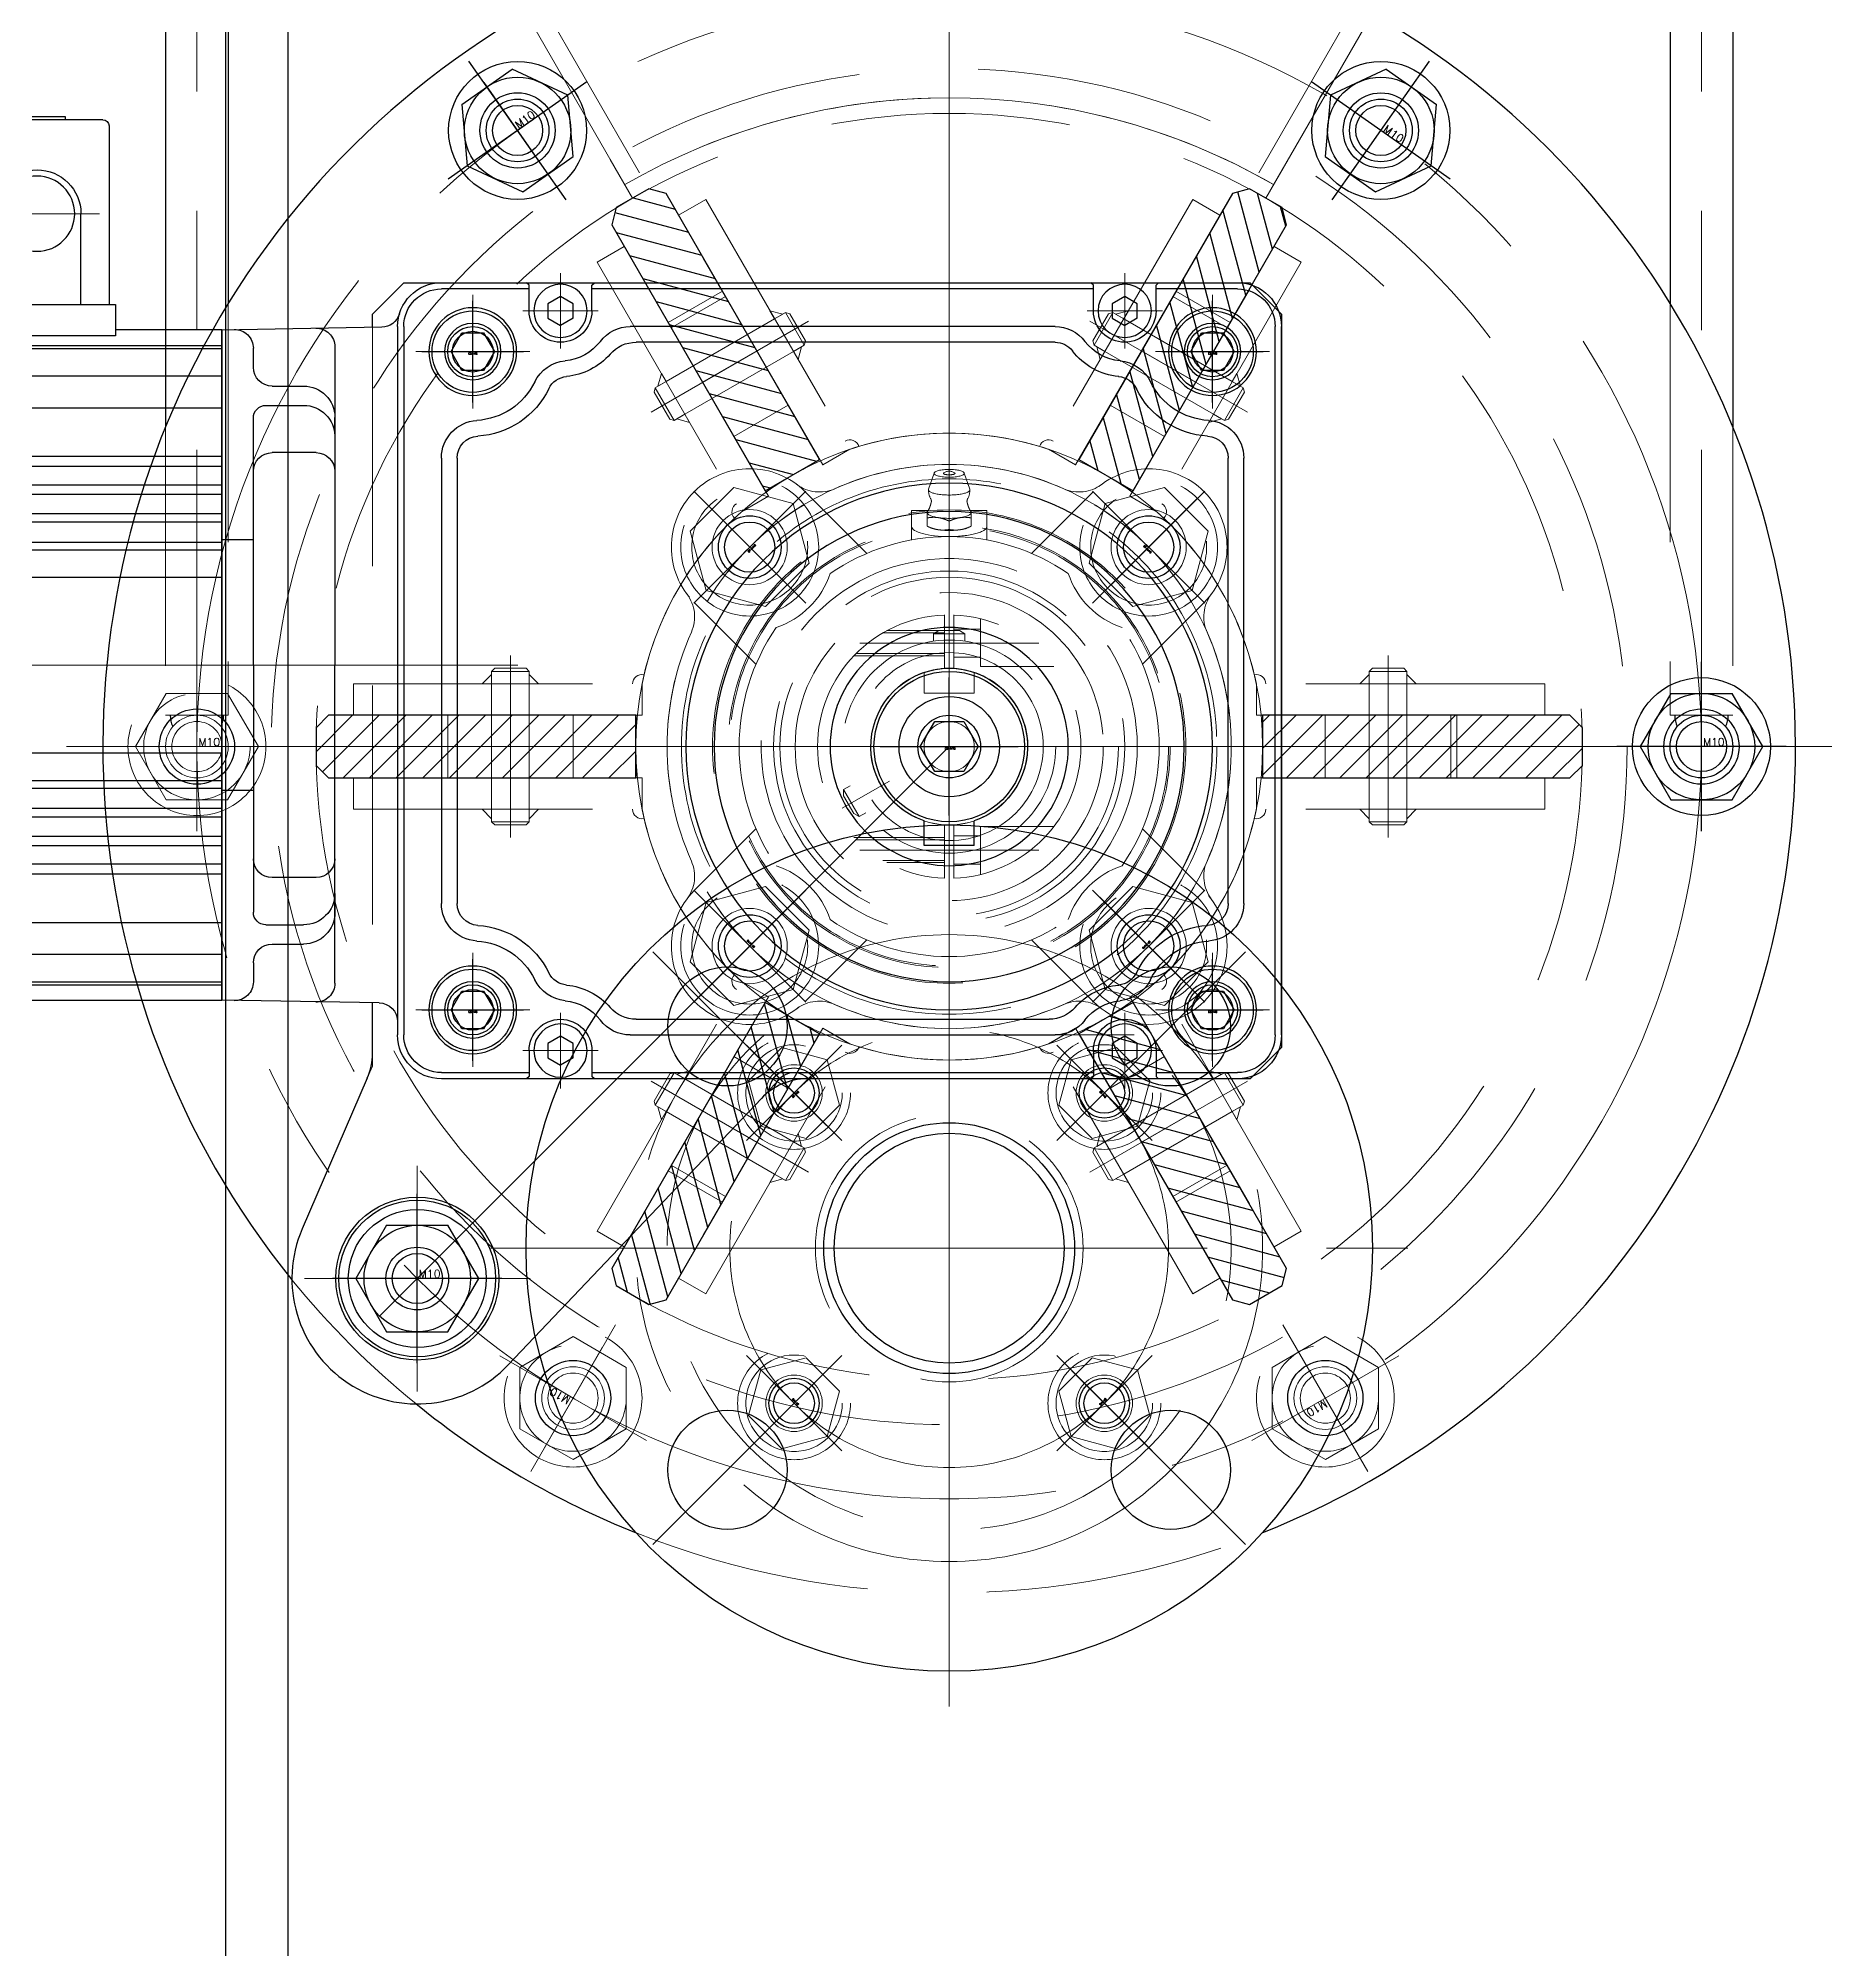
# Model space of a CAD drawing. Header units: millimetres. Extents: x -16130 to 36813, y -8099 to 27484.
# Drawn here: x 23628 to 23914.1, y 1713.2 to 2018.2 of the extents above; entities that cross this region are included whole.
import ezdxf

# ---------------------------------------------------------------- set-up
doc = ezdxf.new("R2010")
doc.units = ezdxf.units.MM
doc.header["$LTSCALE"] = 6
doc.linetypes.add('CENTER2', pattern=[28.575, 19.05, -3.175, 3.175, -3.175])
doc.linetypes.add('HIDDEN', pattern=[9.525, 6.35, -3.175])
for name, color, linetype, lineweight in [('01_NORMAL', 7, 'Continuous', 25), ('04_HIDDEN', 2, 'HIDDEN', 13), ('05_CENTER', 4, 'CENTER2', 13), ('08_DIM', 3, 'Continuous', 13)]:
    doc.layers.add(name, color=color, linetype=linetype, lineweight=lineweight)
doc.layers.add('10_DRAFT', color=8, linetype='Continuous', lineweight=0, plot=False)
doc.styles.add('KSS_TXT', font='txt.shx', dxfattribs={"bigfont": 'extfont2.shx'})
doc.styles.add('KSS_TXT_L', font='txt.shx', dxfattribs={"height": 3, "bigfont": 'extfont2.shx'})

# ---------------------------------------------------------------- blocks, each defined once
blk = doc.blocks.new('A$C59FA16D1_1_1')
at = {"color": 0}
blk.add_line((-1310, 2592), (-1310, -934), dxfattribs=at)
blk.add_lwpolyline([(-1395, 2592), (-1400, 2592), (-1400, -934), (-1300, -934), (-1300, 2592), (-1310, 2592)], dxfattribs=at)
blk = doc.blocks.new('A$C5CAA2BF1_1_1_1')
at = {"layer": '04_HIDDEN'}
for p, q in [((-97, 314.01), (-49.12, 231.07)), ((97, 314.01), (49.11, 231.07)), ((-67.5, 256.91), (-51.75, 229.63)), ((67.5, 256.91), (51.75, 229.63))]:
    blk.add_line(p, q, dxfattribs=at)
blk.add_arc((0, 140), 103.5, 60, 120, dxfattribs=at)
at = {"layer": '05_CENTER'}
blk.add_line((0, 543.68), (0, 135), dxfattribs=at)
at = {"layer": '10_DRAFT'}
blk.add_line((6, 140), (-6, 140), dxfattribs=at)
blk = doc.blocks.new('A$C23CC2856_1_1_1')
at = {"color": 0}
for radius in [108.15, 101]:
    blk.add_circle((0, 0), radius, dxfattribs=at)
at = {"layer": '04_HIDDEN'}
for p, q in [((-50.5, 87.47), (-54.08, 93.66)), ((50.5, 87.47), (54.08, 93.66))]:
    blk.add_line(p, q, dxfattribs=at)
at = {"layer": '10_DRAFT'}
for p, q in [((0, -5.06), (0, 5.06)), ((5.06, 0), (-5.06, 0))]:
    blk.add_line(p, q, dxfattribs=at)
blk.add_arc((0, 0), 103.5, 60, 120, dxfattribs=at)
blk = doc.blocks.new('A$C68084CB7_1_1_1')
at = {"color": 0}
for p, q in [((-5, 215), (-5, 50.99)), ((5, 215), (-5, 215)), ((-4.19, 215), (-4.19, 175)), ((4.19, 215), (4.19, 175)), ((5, 215), (5, 70.71)), ((5, 175), (-5, 175))]:
    blk.add_line(p, q, dxfattribs=at)
at = {"layer": '04_HIDDEN'}
for p, q in [((5, 70.71), (5, 5)), ((-5, 50.99), (-5, 5)), ((5, 5), (-5, 5))]:
    blk.add_line(p, q, dxfattribs=at)
at = {"layer": '05_CENTER'}
for p, q in [((0, 218.8), (0, -8.49)), ((0, 196.64), (0, 173.31))]:
    blk.add_line(p, q, dxfattribs=at)
blk = doc.blocks.new('10b_2_1_1')
at = {"color": 0, "linetype": 'CENTER2'}
for p, q in [((0, -13.51), (0, 13.51)), ((13.51, 0), (-13.51, 0))]:
    blk.add_line(p, q, dxfattribs=at)
at = {"color": 0}
for p, q in [((-4.9, 8.49), (-9.8, 0)), ((-4.9, 8.49), (4.9, 8.49)), ((9.8, 0), (4.9, 8.49)), ((-9.8, 0), (-4.9, -8.49)), ((4.9, -8.49), (9.8, 0)), ((-4.9, -8.49), (4.9, -8.49))]:
    blk.add_line(p, q, dxfattribs=at)
for radius in [11, 8.49, 5, 4]:
    blk.add_circle((0, 0), radius, dxfattribs=at)
at = {"layer": '10_DRAFT', "style": 'KSS_TXT'}
blk.add_text('M10', height=1.25, dxfattribs=at).set_placement((0.26, 0.12))
blk = doc.blocks.new('A$C68084D85_1_1_1')
at = {"color": 3}
for centre, start, end in [((-120, 5), 179.9914, 205.2366), ((-120, 5), 334.7634, 0.0086), ((120, 5), 179.9914, 205.2366), ((120, 5), 334.7634, 0.0086)]:
    blk.add_arc(centre, 4.26, start, end, dxfattribs=at)
at = {"layer": '04_HIDDEN'}
for centre in [(-120, 0), (120, 0)]:
    blk.add_circle(centre, 5, dxfattribs=at)
at = {"layer": '10_DRAFT'}
for p, q in [((0, -8.78), (0, 8.78)), ((-8.78, 0), (8.78, 0))]:
    blk.add_line(p, q, dxfattribs=at)
for name, p in [('A$C68084CB7_1_1_1', (-120, 0)), ('10b_2_1_1', (120, 0))]:
    blk.add_blockref(name, p)
at = {"xscale": -1}
blk.add_blockref('A$C68084CB7_1_1_1', (120, 0), dxfattribs=at)
for p, rotation in [((-68.85, 98.28), 35.00000000000597), ((68.86, 98.28), 324.9999999999977)]:
    blk.add_blockref('10b_2_1_1', p, dxfattribs=dict(rotation=rotation))
at = {"layer": '04_HIDDEN'}
blk.add_blockref('10b_2_1_1', (-120, 0), dxfattribs=at)
for p, rotation in [((-60, -103.92), 150.0000000000075), ((60, -103.92), 210.0000000000023)]:
    blk.add_blockref('10b_2_1_1', p, dxfattribs=dict(at, rotation=rotation))
blk = doc.blocks.new('A$C44CA2A23_1_1_1')
at = {"color": 0}
for centre, radius in [((-68.85, 98.29), 6), ((68.86, 98.28), 6), ((-31.82, 31.82), 5), ((31.82, 31.82), 5), ((-31.82, 31.82), 4), ((31.82, 31.82), 4), ((-120, 0), 6), ((120, 0), 6), ((-31.82, -31.82), 5), ((31.82, -31.82), 5), ((-31.82, -31.82), 4), ((31.82, -31.82), 4), ((-24.75, -55.25), 4), ((24.75, -55.25), 4), ((-24.75, -55.25), 3.25), ((24.75, -55.25), 3.25), ((-84.85, -84.85), 5), ((-84.85, -84.85), 4), ((-60, -103.92), 6), ((60, -103.92), 6), ((-24.75, -104.75), 4), ((-24.75, -104.75), 3.25), ((24.75, -104.75), 4), ((24.75, -104.75), 3.25)]:
    blk.add_circle(centre, radius, dxfattribs=at)
for start, end in [(291.7037, 219.0423), (230.9577, 248.2963)]:
    blk.add_arc((0, 0), 135, start, end, dxfattribs=at)
at = {"layer": '04_HIDDEN'}
for centre, radius in [((0, 0), 101), ((0, 0), 35.25), ((0, -80), 20)]:
    blk.add_circle(centre, radius, dxfattribs=at)
for start, end in [(219.0423, 230.9577), (248.2964, 291.7036)]:
    blk.add_arc((0, 0), 135, start, end, dxfattribs=at)
at = {"layer": '05_CENTER'}
for p, q in [((0, 140.79), (0, -140.79)), ((-63.49, 90.63), (-74.2, 105.94)), ((63.5, 90.63), (74.22, 105.93)), ((-25.92, 25.92), (-37.72, 37.72)), ((37.72, 37.72), (25.92, 25.92)), ((-140.79, 0), (140.79, 0)), ((-110.66, 0), (-129.34, 0)), ((135.66, 0), (129.34, 0)), ((-25.92, -25.92), (-37.72, -37.72)), ((37.72, -37.72), (25.92, -25.92)), ((-29.94, -50.06), (-19.56, -60.44)), ((29.94, -50.06), (19.56, -60.44)), ((-78.95, -78.95), (-90.75, -90.75)), ((-40, -80), (40, -80)), ((-55.33, -95.83), (-64.67, -112.01)), ((55.33, -95.83), (64.67, -112.01)), ((-29.94, -109.94), (-19.56, -99.56)), ((29.94, -109.94), (19.56, -99.56))]:
    blk.add_line(p, q, dxfattribs=at)
for centre, radius in [((0, 0), 120), ((0, 0), 45), ((0, -80), 35)]:
    blk.add_circle(centre, radius, dxfattribs=at)
blk = doc.blocks.new('A$C684B73BF')
at = {"color": 0}
for centre, radius in [((0, 0), 67.5), ((-35.36, 35.36), 9.5), ((35.36, 35.36), 9.5), ((0, 0), 20), ((0, 0), 18.35), ((-35.36, -35.36), 9.5), ((35.36, -35.36), 9.5)]:
    blk.add_circle(centre, radius, dxfattribs=at)
at = {"layer": '04_HIDDEN'}
blk.add_line((29.48, 34), (-29.48, 34), dxfattribs=at)
for centre, radius in [((-24.75, 24.75), 4.5), ((24.75, 24.75), 4.5), ((0, 0), 21.35), ((-24.75, -24.75), 4.5), ((24.75, -24.75), 4.5)]:
    blk.add_circle(centre, radius, dxfattribs=at)
blk.add_arc((0, 0), 45, 130.9261, 49.0739, dxfattribs=at)
at = {"layer": '05_CENTER'}
for p, q in [((0, 73.14), (0, -73.14)), ((-23.43, 23.43), (-47.28, 47.28)), ((23.43, 23.43), (47.28, 47.28)), ((-29.94, 29.94), (-19.56, 19.56)), ((29.94, 29.94), (19.56, 19.56)), ((-73.14, 0), (73.14, 0)), ((-29.94, -29.94), (-19.56, -19.56)), ((29.94, -29.94), (19.56, -19.56)), ((-23.43, -23.43), (-47.28, -47.28)), ((23.43, -23.43), (47.28, -47.28))]:
    blk.add_line(p, q, dxfattribs=at)
for radius in [50, 35]:
    blk.add_circle((0, 0), radius, dxfattribs=at)
blk = doc.blocks.new('A$C67FD2836_1_1_1_1')
at = {"color": 0, "linetype": 'CENTER2'}
for p, q in [((0, -10.75), (0, 10.75)), ((-10.75, 0), (10.75, 0))]:
    blk.add_line(p, q, dxfattribs=at)
at = {"color": 0}
for p, q in [((-7.51, 0), (-3.75, 6.5)), ((-3.75, 6.5), (3.75, 6.5)), ((3.75, 6.5), (7.51, 0)), ((-3.75, -6.5), (-7.51, 0)), ((7.51, 0), (3.75, -6.5)), ((3.75, -6.5), (-3.75, -6.5))]:
    blk.add_line(p, q, dxfattribs=at)
for radius in [9, 7.7]:
    blk.add_circle((0, 0), radius, dxfattribs=at)
at = {"layer": '10_DRAFT', "style": 'KSS_TXT_L'}
blk.add_text('BT-M8', height=0.3, dxfattribs=at).set_placement((-0.69, -0.48))
blk = doc.blocks.new('A$C684BE6B5')
blk.add_blockref('A$C684B73BF', (0, 0))
at = {"layer": '04_HIDDEN'}
for p, rotation in [((-24.75, 24.75), 44.99999999999999), ((24.75, 24.75), 314.9999999999999), ((-24.75, -24.75), 135), ((24.75, -24.75), 225)]:
    blk.add_blockref('A$C67FD2836_1_1_1_1', p, dxfattribs=dict(at, rotation=rotation))
blk = doc.blocks.new('GM-SHYF-RH 0.2kW、1／30、200V、60Hza')
at = {"color": 0}
for p, q in [((46, 53), (-81, 53)), ((-81, 52), (-67, 52)), ((-67, 52.6), (-67.4, 53)), ((-67, 48.5), (-67, 52.6)), ((-56.6, 53), (-57, 52.6)), ((-57, 48.5), (-57, 52.6)), ((-57, 52), (23, 52)), ((23, 52.6), (22.6, 53)), ((23, 48.5), (23, 52.6)), ((33.4, 53), (33, 52.6)), ((33, 48.5), (33, 52.6)), ((33, 52), (46, 52)), ((-88, -67), (-88, 46)), ((-87, -67), (-87, 46)), ((-50.88, 46), (16.88, 46)), ((52, 46), (52, -67)), ((53, 46), (53, -67)), ((-49.93, 43.5), (-6.61, 43.5)), ((-6.61, 43.5), (15.93, 43.5)), ((-116, 40.5), (-200, 40.5)), ((-90.95, 40.88), (-116, 40.45)), ((-116, -13), (-116, 40.5)), ((-116, 40.5), (-116, -13)), ((-200, 38), (-116, 38)), ((-200, 37.5), (-116, 37.5)), ((-111, 34.5), (-111, 37.53)), ((-98, 37.76), (-98, -13)), ((-200, 33.13), (-116, 33.13)), ((-108, 31.5), (-103, 31.5)), ((-200, 28.04), (-116, 28.04)), ((-109, 28.43), (-103, 28.43)), ((-111, -13), (-111, 26.43)), ((-98, 23.89), (-98, 26.5)), ((-81, -46.03), (-81, 25.03)), ((-78.5, -46.03), (-78.5, 25.03)), ((44.5, 25.03), (44.5, -46.03)), ((47, 25.03), (47, -46.03)), ((-200, 20.3), (-116, 20.3)), ((-200, 18.71), (-116, 18.71)), ((-101, 20.89), (-108, 20.89)), ((-200, 15.76), (-116, 15.76)), ((4, 15.8), (-4, 15.8)), ((-4, 15.8), (-4, 11.84)), ((4, 15.8), (4, 11.84)), ((-200, 14.28), (-116, 14.28)), ((-200, 11.18), (-116, 11.18)), ((-200, 9.84), (-116, 9.84)), ((-200, 6.63), (-116, 6.63)), ((-111, 7), (-116, 7)), ((-200, 5.39), (-116, 5.39)), ((-200, 1), (-116, 1)), ((-116, -13), (-116, -66.5)), ((-116, -66.5), (-116, -13)), ((-111, -13), (-111, -52.43)), ((-98, -63.76), (-98, -13)), ((-200, -27), (-116, -27)), ((-200, -31.39), (-116, -31.39)), ((-200, -32.63), (-116, -32.63)), ((-111, -33), (-116, -33)), ((-200, -35.84), (-116, -35.84)), ((-200, -37.18), (-116, -37.18)), ((-200, -40.28), (-116, -40.28)), ((-200, -41.76), (-116, -41.76)), ((-200, -44.71), (-116, -44.71)), ((-200, -46.3), (-116, -46.3)), ((-101, -46.89), (-108, -46.89)), ((-98, -49.89), (-98, -52.5)), ((-200, -54.04), (-116, -54.04)), ((-109, -54.43), (-103, -54.43)), ((-108, -57.5), (-103, -57.5)), ((-200, -59.13), (-116, -59.13)), ((-111, -60.5), (-111, -63.53)), ((-200, -63.5), (-116, -63.5)), ((-200, -64), (-116, -64)), ((-133, -65.5), (-200.23, -65.5)), ((-133, -70.5), (-133, -65.5)), ((-116, -66.5), (-133, -66.5)), ((-90.52, -66.89), (-116, -66.45)), ((16.88, -67), (-50.88, -67)), ((16.88, -64.5), (-49.93, -64.5)), ((-67, -69.5), (-67, -73.6)), ((-57, -69.5), (-57, -73.6)), ((23, -69.5), (23, -73.6)), ((33, -69.5), (33, -73.6)), ((-208, -70.5), (-133, -70.5)), ((-138.5, -70.5), (-138.5, -85)), ((-134, -99), (-134, -70.5)), ((-67, -73), (-81, -73)), ((23, -73), (-57, -73)), ((46, -73), (33, -73)), ((-81, -74), (46, -74)), ((-67, -73.6), (-67.4, -74)), ((-57, -73.6), (-56.6, -74)), ((23, -73.6), (22.6, -74)), ((33, -73.6), (33.4, -74)), ((-135, -100), (-206, -100)), ((-149, -100.5), (-141, -100.5)), ((-141, -100.5), (-141, -100))]:
    blk.add_line(p, q, dxfattribs=at)
at = {"color": 0, "linetype": 'Continuous'}
for p, q in [((-64, 49.65), (-62, 50.81)), ((-64, 47.35), (-64, 49.65)), ((-60, 49.65), (-62, 50.81)), ((-60, 49.65), (-60, 47.35)), ((26, 49.65), (28, 50.81)), ((26, 47.35), (26, 49.65)), ((30, 49.65), (28, 50.81)), ((30, 49.65), (30, 47.35)), ((-62, 46.19), (-64, 47.35)), ((-60, 47.35), (-62, 46.19)), ((28, 46.19), (26, 47.35)), ((30, 47.35), (28, 46.19)), ((-64, -68.35), (-62, -67.19)), ((-64, -70.65), (-64, -68.35)), ((-60, -68.35), (-62, -67.19)), ((-60, -68.35), (-60, -70.65)), ((26, -68.35), (28, -67.19)), ((26, -70.65), (26, -68.35)), ((30, -68.35), (28, -67.19)), ((30, -68.35), (30, -70.65)), ((-62, -71.81), (-64, -70.65)), ((-60, -70.65), (-62, -71.81)), ((28, -71.81), (26, -70.65)), ((30, -70.65), (28, -71.81))]:
    blk.add_line(p, q, dxfattribs=at)
for centre in [(-62, 48.5), (28, 48.5), (-62, -69.5), (28, -69.5)]:
    blk.add_circle(centre, 4.25, dxfattribs=at)
at = {"color": 0}
for centre, radius in [((-76, 42), 7), ((42, 42), 7), ((-76, 42), 4.5), ((42, 42), 4.5), ((0, 0), 42), ((0, 0), 37.5), ((0, 0), 19), ((-76, -63), 7), ((42, -63), 7), ((-76, -63), 4.5), ((42, -63), 4.5), ((-145.5, -85), 6)]:
    blk.add_circle(centre, radius, dxfattribs=at)
for centre, radius, start, end in [((-81, 46), 7, 90, 180), ((-81, 46), 6, 90, 180), ((46, 46), 7, 0, 90), ((46, 46), 6, 0, 90), ((-62, 48.5), 5, 180, 0), ((-50.88, 40), 6, 90, 142.6165), ((16.88, 40), 6, 37.3835, 90), ((28, 48.5), 5, 180, 0), ((-91, 43.88), 3, 271, 0), ((-62, 48.5), 8, 275.2677, 322.6165), ((-49.93, 38), 5.5, 90, 138.9853), ((15.93, 38), 5.5, 41.0147, 90), ((28, 48.5), 8, 217.3835, 264.7323), ((-114, 37.53), 3, 0, 91), ((-101, 37.76), 3, 0, 91), ((-60.71, 34.56), 6, 95.2677, 154.0431), ((-62, 48.5), 10.5, 275.2677, 318.9853), ((28, 48.5), 10.5, 221.0147, 264.7323), ((26.71, 34.56), 6, 25.9569, 84.7323), ((-76, 42), 11, 273.3723, 334.0431), ((-60.71, 34.56), 3.5, 95.2677, 154.0431), ((26.71, 34.56), 3.5, 25.9569, 84.7323), ((42, 42), 11, 205.9569, 266.6277), ((-108, 34.5), 3, 180, 270), ((-76, 42), 13.5, 273.3723, 334.0431), ((42, 42), 13.5, 205.9569, 266.6277), ((-103, 26.5), 5, 0, 90), ((-75, 25.03), 6, 93.3723, 180), ((41, 25.03), 6, 0, 86.6277), ((-109, 26.43), 2, 90, 180), ((-103, 23.43), 5, 0, 90), ((-75, 25.03), 3.5, 93.3723, 180), ((41, 25.03), 3.5, 0, 86.6277), ((-108, 17.89), 3, 90, 180), ((-101, 17.89), 3, 0, 90), ((0, 0), 12.5, 108.6629, 71.3371), ((-108, -43.89), 3, 180, 270), ((-101, -43.89), 3, 270, 0), ((-75, -46.03), 6, 180, 266.6277), ((-75, -46.03), 3.5, 180, 266.6277), ((41, -46.03), 3.5, 273.3723, 0), ((41, -46.03), 6, 273.3723, 0), ((-103, -49.43), 5, 270, 0), ((-76, -63), 13.5, 25.9569, 86.6277), ((42, -63), 13.5, 93.3723, 154.0431), ((-109, -52.43), 2, 180, 270), ((-103, -52.5), 5, 270, 0), ((-76, -63), 11, 25.9569, 86.6277), ((42, -63), 11, 93.3723, 154.0431), ((-108, -60.5), 3, 90, 180), ((-60.71, -55.56), 3.5, 205.9569, 264.7323), ((26.71, -55.56), 3.5, 275.2677, 334.0431), ((-60.71, -55.56), 6, 205.9569, 264.7323), ((-62, -69.5), 10.5, 41.0147, 84.7323), ((28, -69.5), 10.5, 95.2677, 142.6165), ((26.71, -55.56), 6, 275.2677, 334.0431), ((-114, -63.53), 3, 269, 0), ((-101, -63.76), 3, 269, 0), ((-62, -69.5), 8, 37.3835, 84.7323), ((-49.93, -59), 5.5, 221.0147, 270), ((16.88, -61), 3.5, 270, 322.6165), ((28, -69.5), 8, 95.2677, 142.6165), ((-90.57, -69.89), 3, 16.8096, 89), ((-81, -67), 7, 180, 270), ((-81, -67), 6, 180, 270), ((-62, -69.5), 5, 0, 180), ((-50.88, -61), 6, 217.3835, 270), ((16.88, -61), 6, 270, 322.6165), ((28, -69.5), 5, 0, 180), ((46, -67), 6, 270, 0), ((46, -67), 7, 270, 0), ((-145.5, -85), 7, 180, 0), ((-135, -99), 1, 270, 0)]:
    blk.add_arc(centre, radius, start, end, dxfattribs=at)
at = {"layer": '05_CENTER', "color": 0}
for p, q in [((-62, 54.52), (-62, 42.48)), ((28, 54.52), (28, 42.48)), ((-76, 51.08), (-76, 32.92)), ((42, 51.08), (42, 32.92)), ((-55.98, 48.5), (-68.02, 48.5)), ((0, -47.09), (0, 47.2)), ((34.02, 48.5), (21.99, 48.5)), ((-66.92, 42), (-85.08, 42)), ((51.08, 42), (32.92, 42)), ((-46.9, 0), (46.9, 0)), ((-68.79, -13), (-256.97, -13)), ((-76, -53.92), (-76, -72.08)), ((42, -53.92), (42, -72.08)), ((-66.92, -63), (-85.08, -63)), ((-62, -63.49), (-62, -75.52)), ((28, -63.49), (28, -75.52)), ((51.08, -63), (32.92, -63)), ((-55.98, -69.5), (-68.02, -69.5)), ((34.02, -69.5), (21.99, -69.5)), ((-155.91, -85), (-135.54, -85))]:
    blk.add_line(p, q, dxfattribs=at)
blk = doc.blocks.new('NCLSS10-25-11.0b')
at = {"color": 0}
for radius in [12.5, 5]:
    blk.add_circle((0, 0), radius, dxfattribs=at)
at = {"layer": '05_CENTER', "color": 0}
for p, q in [((0, -14.62), (0, 14.62)), ((-14.62, 0), (14.62, 0))]:
    blk.add_line(p, q, dxfattribs=at)
blk = doc.blocks.new('M8Tz_1_1_1')
at = {"color": 0}
for radius in [4, 3.25]:
    blk.add_circle((0, 0), radius, dxfattribs=at)
at = {"layer": '05_CENTER'}
for p, q in [((0, -6.92), (0, 6.92)), ((6.92, 0), (-6.92, 0))]:
    blk.add_line(p, q, dxfattribs=at)
blk = doc.blocks.new('A$C684CBA18')
at = {"color": 0}
for p, q in [((-92, 69), (-87, 74)), ((-87, 74), (48, 74)), ((48, 74), (53, 69)), ((-92, 66.87), (-92, 69)), ((53, 69), (53, -48)), ((-92, -48.93), (-92, -40.87)), ((53, -48), (48, -53)), ((48, -53), (-22.71, -53)), ((-29.96, -56.11), (-70.35, -98.63))]:
    blk.add_line(p, q, dxfattribs=at)
blk.add_line((-92.82, -52.9), (-103.21, -76.91))
blk.add_circle((-84.85, -84.85), 13, dxfattribs=at)
blk.add_arc((-102, -48.93), 10, 336.6086, 0)
for centre, radius, start, end in [((-22.71, -63), 10, 90, 136.4646), ((-84.85, -84.85), 20, 156.6086, 316.4646)]:
    blk.add_arc(centre, radius, start, end, dxfattribs=at)
at = {"layer": '04_HIDDEN'}
blk.add_line((-92, 66.87), (-92, -40.87), dxfattribs=at)
blk.add_circle((0, 0), 37.75, dxfattribs=at)
at = {"layer": '05_CENTER'}
for p, q in [((0, -42.75), (0, 42.75)), ((-42.75, 0), (42.75, 0)), ((-84.85, -102.85), (-84.85, -66.85)), ((-102.85, -84.85), (-66.85, -84.85))]:
    blk.add_line(p, q, dxfattribs=at)
at = {"layer": '10_DRAFT'}
for p, q in [((0, 0), (-84.85, -84.85)), ((-92, -51), (-92.82, -52.9)), ((-92, -48.93), (-92, -51)), ((-27, -53), (-29.96, -56.11)), ((-22.71, -53), (-27, -53))]:
    blk.add_line(p, q, dxfattribs=at)
for p in [(-76, 63), (42, 63), (-76, -42), (42, -42)]:
    blk.add_blockref('M8Tz_1_1_1', p)
blk = doc.blocks.new('SCSPJ25-10a')
at = {"color": 0}
for p, q in [((-0.75, 12.48), (-0.75, 20.99)), ((0.75, 12.48), (0.75, 20.99)), ((-0.75, -12.48), (-0.75, -20.99)), ((0.75, -12.48), (0.75, -20.99))]:
    blk.add_line(p, q, dxfattribs=at)
for radius, start, end in [(21, 92.0467, 267.9533), (21, 272.0467, 87.9533), (12.5, 93.4398, 266.5602), (12.5, 273.4398, 86.5602)]:
    blk.add_arc((0, 0), radius, start, end, dxfattribs=at)
at = {"layer": '04_HIDDEN', "color": 0}
for p, q in [((-9.94, 18.5), (-0.75, 18.5)), ((0.75, 18.75), (5, 18.75)), ((5, 12.75), (5, 20.4)), ((-10.56, 18.15), (-0.75, 18.15)), ((-15.19, 14.5), (-0.75, 14.5)), ((-14.85, 14.85), (-0.75, 14.85)), ((0.75, 14.25), (5, 14.25)), ((5, 12.75), (16.69, 12.75)), ((-15.19, -14.5), (-0.75, -14.5)), ((-14.85, -14.85), (-0.75, -14.85)), ((0.75, -14.25), (5, -14.25)), ((5, -12.75), (16.69, -12.75)), ((5, -12.75), (5, -20.4)), ((-10.56, -18.15), (-0.75, -18.15)), ((-9.94, -18.5), (-0.75, -18.5)), ((0.75, -18.75), (5, -18.75))]:
    blk.add_line(p, q, dxfattribs=at)
at = {"layer": '05_CENTER', "color": 0}
for p, q in [((0, 23.32), (0, -23.32)), ((-14.28, 16.5), (14.28, 16.5)), ((-23.32, 0), (23.32, 0)), ((-14.28, -16.5), (14.28, -16.5))]:
    blk.add_line(p, q, dxfattribs=at)
blk = doc.blocks.new('FWSSS-D24-V10.0-T8.0b')
at = {"color": 0}
for radius in [12, 5]:
    blk.add_circle((0, 0), radius, dxfattribs=at)
at = {"layer": '05_CENTER', "color": 0}
for p, q in [((0, -14.62), (0, 14.62)), ((-14.62, 0), (14.62, 0))]:
    blk.add_line(p, q, dxfattribs=at)
blk = doc.blocks.new('A$C7EAE37D4')
at = {"color": 0, "linetype": 'CENTER2'}
for p, q in [((0, -11), (0, 11)), ((-11, 0), (11, 0))]:
    blk.add_line(p, q, dxfattribs=at)
at = {"color": 0}
for p, q in [((-4.62, 0), (-2.31, 4)), ((-2.31, 4), (2.31, 4)), ((2.31, 4), (4.62, 0)), ((-2.31, -4), (-4.62, 0)), ((4.62, 0), (2.31, -4)), ((2.31, -4), (-2.31, -4))]:
    blk.add_line(p, q, dxfattribs=at)
blk.add_circle((0, 0), 8, dxfattribs=at)
at = {"layer": '10_DRAFT', "style": 'KSS_TXT_L'}
blk.add_text('CS-M10', height=0.3, dxfattribs=at).set_placement((-0.7, -0.46))
blk = doc.blocks.new('A$C69EC4181')
at = {"color": 0, "linetype": 'CENTER2'}
for p, q in [((0, -8.1), (0, 8.1)), ((-8.1, 0), (8.1, 0))]:
    blk.add_line(p, q, dxfattribs=at)
at = {"color": 0}
for p, q in [((-3.46, 0), (-1.73, 3)), ((-1.73, -3), (-3.46, 0)), ((-1.73, 3), (1.73, 3)), ((1.73, 3), (3.46, 0)), ((3.46, 0), (1.73, -3)), ((1.73, -3), (-1.73, -3))]:
    blk.add_line(p, q, dxfattribs=at)
blk.add_circle((0, 0), 6.5, dxfattribs=at)
at = {"layer": '10_DRAFT', "style": 'KSS_TXT_L'}
blk.add_text('CS-M8', height=0.3, dxfattribs=at).set_placement((-0.7, -0.46))
blk = doc.blocks.new('M10Tz_1_1_1_1')
at = {"color": 0}
for radius in [5, 4]:
    blk.add_circle((0, 0), radius, dxfattribs=at)
at = {"layer": '05_CENTER'}
for p, q in [((0, -8.34), (0, 8.34)), ((8.34, 0), (-8.34, 0))]:
    blk.add_line(p, q, dxfattribs=at)
blk = doc.blocks.new('A$C3B2A17E9_1_1_1')
at = {"color": 0}
for p, q in [((-27.84, 68.22), (-26.11, 69.22)), ((-25.42, 69.04), (-26.11, 69.22)), ((-26.11, 69.22), (-23.11, 64.02)), ((-25.42, 69.04), (-22.92, 64.71)), ((25.42, 69.04), (22.92, 64.71)), ((26.11, 69.22), (23.11, 64.02)), ((25.42, 69.04), (26.11, 69.22)), ((27.84, 68.22), (26.11, 69.22)), ((-23.11, 64.02), (-22.92, 64.71)), ((23.11, 64.02), (22.92, 64.71)), ((-23.11, 64.02), (-24.84, 63.02)), ((23.11, 64.02), (24.84, 63.02)), ((-45.16, 58.22), (-46.89, 57.22)), ((45.16, 58.22), (46.89, 57.22)), ((-47.08, 56.54), (-46.89, 57.22)), ((-47.08, 56.54), (-44.58, 52.21)), ((-46.89, 57.22), (-43.89, 52.02)), ((46.89, 57.22), (43.89, 52.02)), ((47.08, 56.54), (44.58, 52.21)), ((47.08, 56.54), (46.89, 57.22)), ((-43.89, 52.02), (-44.58, 52.21)), ((-43.89, 52.02), (-42.16, 53.02)), ((43.89, 52.02), (42.16, 53.02)), ((43.89, 52.02), (44.58, 52.21)), ((-20.17, 44.94), (-15.88, 47.41)), ((20.17, 44.94), (15.88, 47.41)), ((-20.54, 45.58), (-20.17, 44.94)), ((20.54, 45.58), (20.17, 44.94)), ((-28.83, 39.94), (-33.12, 37.46)), ((-29.2, 40.58), (-28.83, 39.94)), ((29.2, 40.58), (28.83, 39.94)), ((28.83, 39.94), (33.12, 37.46)), ((-72.5, 12.5), (-73, 12)), ((-72.5, 12.5), (-67.5, 12.5)), ((-67, 12), (-67.5, 12.5)), ((67, 12), (67.5, 12.5)), ((72.5, 12.5), (67.5, 12.5)), ((72.5, 12.5), (73, 12)), ((-73, 10), (-73, 12)), ((-73, 12), (-67, 12)), ((-67, 12), (-67, 10)), ((-49, 5), (-49, 9.95)), ((-4, 11.84), (-4, 8.5)), ((4, 8.5), (4, 11.84)), ((49, 5), (49, 9.95)), ((73, 12), (67, 12)), ((67, 12), (67, 10)), ((73, 10), (73, 12)), ((-4, 8.5), (4, 8.5)), ((-49.75, 5), (-49, 5)), ((49.75, 5), (49, 5)), ((-49.75, -5), (-49, -5)), ((-49, -5), (-49, -9.95)), ((49, -5), (49, -9.95)), ((49.75, -5), (49, -5)), ((-73, -10), (-73, -12)), ((-73, -12), (-67, -12)), ((-72.5, -12.5), (-73, -12)), ((-67, -12), (-67.5, -12.5)), ((-67, -12), (-67, -10)), ((67, -12), (67, -10)), ((67, -12), (67.5, -12.5)), ((73, -12), (67, -12)), ((72.5, -12.5), (73, -12)), ((73, -10), (73, -12)), ((-72.5, -12.5), (-67.5, -12.5)), ((72.5, -12.5), (67.5, -12.5)), ((-28.83, -39.94), (-33.12, -37.46)), ((28.83, -39.94), (33.12, -37.46)), ((-29.2, -40.58), (-28.83, -39.94)), ((29.2, -40.58), (28.83, -39.94)), ((-20.54, -45.58), (-20.17, -44.94)), ((-20.17, -44.94), (-15.88, -47.41)), ((20.17, -44.94), (15.88, -47.41)), ((20.54, -45.58), (20.17, -44.94)), ((-47.08, -56.54), (-44.58, -52.21)), ((-46.89, -57.22), (-43.89, -52.02)), ((-43.89, -52.02), (-44.58, -52.21)), ((-43.89, -52.02), (-42.16, -53.02)), ((43.89, -52.02), (42.16, -53.02)), ((43.89, -52.02), (44.58, -52.21)), ((46.89, -57.22), (43.89, -52.02)), ((47.08, -56.54), (44.58, -52.21)), ((-47.08, -56.54), (-46.89, -57.22)), ((-45.16, -58.22), (-46.89, -57.22)), ((45.16, -58.22), (46.89, -57.22)), ((47.08, -56.54), (46.89, -57.22)), ((-26.11, -69.22), (-23.11, -64.02)), ((-23.11, -64.02), (-24.84, -63.02)), ((-23.11, -64.02), (-22.92, -64.71)), ((23.11, -64.02), (22.92, -64.71)), ((23.11, -64.02), (24.84, -63.02)), ((26.11, -69.22), (23.11, -64.02)), ((-25.42, -69.04), (-22.92, -64.71)), ((25.42, -69.04), (22.92, -64.71)), ((-27.84, -68.22), (-26.11, -69.22)), ((-25.42, -69.04), (-26.11, -69.22)), ((25.42, -69.04), (26.11, -69.22)), ((27.84, -68.22), (26.11, -69.22))]:
    blk.add_line(p, q, dxfattribs=at)
for points in [[(-15.84, 47.44), (-20.17, 44.94), (-43.17, 84.77), (-38.84, 87.27)], [(15.84, 47.44), (20.17, 44.94), (43.17, 84.77), (38.84, 87.27)], [(-33.16, 37.44), (-28.83, 39.94), (-51.83, 79.77), (-56.16, 77.27)], [(33.16, 37.44), (28.83, 39.94), (51.83, 79.77), (56.16, 77.27)], [(-49, 10), (-49, 5), (-95, 5), (-95, 10)], [(49, 10), (49, 5), (95, 5), (95, 10)], [(-49, -10), (-49, -5), (-95, -5), (-95, -10)], [(49, -10), (49, -5), (95, -5), (95, -10)], [(-33.16, -37.44), (-28.83, -39.94), (-51.83, -79.77), (-56.16, -77.27)], [(33.16, -37.44), (28.83, -39.94), (51.83, -79.77), (56.16, -77.27)], [(-15.84, -47.44), (-20.17, -44.94), (-43.17, -84.77), (-38.84, -87.27)], [(15.84, -47.44), (20.17, -44.94), (43.17, -84.77), (38.84, -87.27)]]:
    blk.add_lwpolyline(points, close=True, dxfattribs=at)
blk.add_circle((0, 0), 12.5, dxfattribs=at)
for start, end in [(71.4783, 108.5217), (114.2613, 125.7387), (54.2613, 65.7387), (131.4783, 168.5217), (11.4783, 48.5217), (174.2613, 185.7387), (354.2613, 5.7387), (191.4783, 228.5217), (311.4783, 348.5217), (234.2613, 245.7387), (294.2613, 305.7387), (251.4783, 288.5217)]:
    blk.add_arc((0, 0), 50, start, end, dxfattribs=at)
at = {"layer": '04_HIDDEN'}
for p, q in [((-27.84, 68.22), (-45.16, 58.22)), ((45.16, 58.22), (27.84, 68.22)), ((-24.84, 63.02), (-42.16, 53.02)), ((42.16, 53.02), (24.84, 63.02)), ((-73, 10), (-73, -10)), ((-67, 10), (-67, -10)), ((67, -10), (67, 10)), ((73, -10), (73, 10)), ((-42.16, -53.02), (-24.84, -63.02)), ((24.84, -63.02), (42.16, -53.02)), ((-45.16, -58.22), (-27.84, -68.22)), ((27.84, -68.22), (45.16, -58.22))]:
    blk.add_line(p, q, dxfattribs=at)
for points in [[(-25.67, 54.46), (-35.67, 71.78), (-44.33, 66.78), (-34.33, 49.46)], [(34.33, 49.46), (44.33, 66.78), (35.67, 71.78), (25.67, 54.46)], [(-60, 5), (-80, 5), (-80, -5), (-60, -5)], [(60, -5), (80, -5), (80, 5), (60, 5)], [(-34.33, -49.46), (-44.33, -66.78), (-35.67, -71.78), (-25.67, -54.46)], [(25.67, -54.46), (35.67, -71.78), (44.33, -66.78), (34.33, -49.46)]]:
    blk.add_lwpolyline(points, close=True, dxfattribs=at)
for radius in [42.7, 15]:
    blk.add_circle((0, 0), radius, dxfattribs=at)
at = {"layer": '05_CENTER'}
for p, q in [((-47.56, 53.37), (-22.44, 67.88)), ((22.44, 67.88), (47.56, 53.37)), ((0, -57.56), (0, 57.56)), ((-70, -14.51), (-70, 14.51)), ((70, 14.51), (70, -14.51)), ((101.89, 0), (-101.89, 0)), ((-22.44, -67.88), (-47.56, -53.37)), ((47.56, -53.37), (22.44, -67.88))]:
    blk.add_line(p, q, dxfattribs=at)
at = {"layer": '08_DIM'}
for points in [[(-27.84, 68.22), (-28.59, 69.52), (-28.59, 69.52), (-26.54, 68.97)], [(27.84, 68.22), (28.59, 69.52), (28.59, 69.52), (26.54, 68.97)], [(-24.84, 63.02), (-24.09, 61.72), (-24.09, 61.72), (-23.54, 63.77)], [(24.84, 63.02), (24.09, 61.72), (24.09, 61.72), (23.54, 63.77)], [(-45.16, 58.22), (-45.91, 59.52), (-45.91, 59.52), (-46.46, 57.47)], [(45.16, 58.22), (45.91, 59.52), (45.91, 59.52), (46.46, 57.47)], [(-42.16, 53.02), (-41.41, 51.72), (-41.41, 51.72), (-43.46, 52.27)], [(42.16, 53.02), (41.41, 51.72), (41.41, 51.72), (43.46, 52.27)], [(-73, 10), (-74.5, 10), (-74.5, 10), (-73, 11.5)], [(-67, 10), (-65.5, 10), (-65.5, 10), (-67, 11.5)], [(67, 10), (65.5, 10), (65.5, 10), (67, 11.5)], [(73, 10), (74.5, 10), (74.5, 10), (73, 11.5)], [(-73, -10), (-74.5, -10), (-74.5, -10), (-73, -11.5)], [(-67, -10), (-65.5, -10), (-65.5, -10), (-67, -11.5)], [(67, -10), (65.5, -10), (65.5, -10), (67, -11.5)], [(73, -10), (74.5, -10), (74.5, -10), (73, -11.5)], [(-42.16, -53.02), (-41.41, -51.72), (-41.41, -51.72), (-43.46, -52.27)], [(42.16, -53.02), (41.41, -51.72), (41.41, -51.72), (43.46, -52.27)], [(-45.16, -58.22), (-45.91, -59.52), (-45.91, -59.52), (-46.46, -57.47)], [(45.16, -58.22), (45.91, -59.52), (45.91, -59.52), (46.46, -57.47)], [(-24.84, -63.02), (-24.09, -61.72), (-24.09, -61.72), (-23.54, -63.77)], [(24.84, -63.02), (24.09, -61.72), (24.09, -61.72), (23.54, -63.77)], [(-27.84, -68.22), (-28.59, -69.52), (-28.59, -69.52), (-26.54, -68.97)], [(27.84, -68.22), (28.59, -69.52), (28.59, -69.52), (26.54, -68.97)]]:
    blk.add_lwpolyline(points, close=True, dxfattribs=at)
for centre, start, end in [((-15.84, 47.44), 17.2275, 119.9995), ((15.84, 47.44), 60.0005, 162.7725), ((-33.16, 37.44), 120.0005, 222.7725), ((33.16, 37.44), 317.2275, 59.9995), ((-49, 10), 77.2275, 179.9995), ((49, 10), 0.0005, 102.7725), ((-49, -10), 180.0005, 282.7725), ((49, -10), 257.2275, 359.9995), ((-33.16, -37.44), 137.2275, 239.9995), ((33.16, -37.44), 300.0005, 42.7725), ((-15.84, -47.44), 240.0005, 342.7725), ((15.84, -47.44), 197.2275, 299.9995)]:
    blk.add_arc(centre, 1.5, start, end, dxfattribs=at)
blk.add_blockref('M10Tz_1_1_1_1', (0, 0))
blk = doc.blocks.new('A$C684A6939')
at = {"layer": '01_NORMAL'}
h = blk.add_hatch(dxfattribs=at)
h.set_pattern_fill('_USER', color=0, scale=3, angle=45, style=0, pattern_type=0)
h.set_pattern_definition([(45, (-20235.0703, -17777.576), (-2.12132034, 2.12132034), [])])
h.paths.add_polyline_path([(-29, 5), (-31, 3), (-31, 0), (-11, 0), (-11, 5)])
h.paths.add_polyline_path([(-31, -3), (-29, -5), (-11, -5), (-11, 0), (-31, 0)])
h.paths.add_polyline_path([(0, 0), (-11, 0), (-11, -5), (0, -5)])
h.paths.add_polyline_path([(0, 0), (0, 5), (-11, 5), (-11, 0)])
h.paths.add_polyline_path([(20, 5), (0, 5), (0, 0), (20, 0, -0.000323), (20, 0.06)])
h.paths.add_polyline_path([(20, -5), (20, -0.06, -0.000323), (20, 0), (0, 0), (0, -5)])
at = {"color": 0}
blk.add_lwpolyline([(20, 5), (-29, 5), (-31, 3), (-31, -3), (-29, -5), (20, -5)], close=True, dxfattribs=at)
at = {"layer": '04_HIDDEN', "color": 0}
blk.add_line((-11, 5), (-11, -5), dxfattribs=at)
at = {"layer": '10_DRAFT'}
blk.add_line((0, 5), (0, -5), dxfattribs=at)
blk = doc.blocks.new('A$C684A6AA0')
at = {"layer": '10_DRAFT'}
for p, q in [((0, -6.48), (0, 6.48)), ((-6.48, 0), (6.48, 0))]:
    blk.add_line(p, q, dxfattribs=at)
blk.add_circle((0, 0), 50, dxfattribs=at)
at = {"color": 6}
for p, rotation in [((-35, 60.62), 299.9999999999999), ((35, 60.62), 239.9999999999999), ((70, 0), 180), ((-35, -60.62), 60.00000000000001), ((35, -60.62), 120)]:
    blk.add_blockref('A$C684A6939', p, dxfattribs=dict(at, rotation=rotation))
blk.add_blockref('A$C684A6939', (-70, 0), dxfattribs=at)
blk = doc.blocks.new('A$C684CC7F6')
blk.add_blockref('A$C3B2A17E9_1_1_1', (0, 0))
at = {"layer": '01_NORMAL'}
blk.add_blockref('A$C684A6AA0', (0, 0), dxfattribs=at)
blk = doc.blocks.new('A$C684CC878')
at = {"color": 4, "xscale": -1, "rotation": 180}
blk.add_blockref('GM-SHYF-RH 0.2kW、1／30、200V、60Hza', (0, 0), dxfattribs=at)
for name, p in [('A$C684CBA18', (0, 0)), ('A$C69EC4181', (-76, 63)), ('A$C69EC4181', (42, 63)), ('A$C7EAE37D4', (0, 0)), ('A$C69EC4181', (-76, -42)), ('A$C69EC4181', (42, -42)), ('10b_2_1_1', (-84.85, -84.85))]:
    blk.add_blockref(name, p)
at = {"color": 4}
for name, p in [('FWSSS-D24-V10.0-T8.0b', (0, 0)), ('NCLSS10-25-11.0b', (-84.85, -84.85))]:
    blk.add_blockref(name, p, dxfattribs=at)
at = {"layer": '04_HIDDEN'}
blk.add_blockref('A$C684CC7F6', (0, 0), dxfattribs=at)
at = {"layer": '04_HIDDEN', "color": 4}
blk.add_blockref('SCSPJ25-10a', (0, 0), dxfattribs=at)
blk = doc.blocks.new('MUCFC205a')
at = {"color": 0, "linetype": 'CENTER2'}
for p, q in [((0, -50), (0, 50)), ((-24.04, 24.04), (-39.6, 39.6)), ((24.04, 24.04), (39.6, 39.6)), ((50, 0), (-50, 0)), ((-17.05, -9.84), (-9.52, -5.49)), ((-24.04, -24.04), (-39.6, -39.6)), ((24.04, -24.04), (39.6, -39.6))]:
    blk.add_line(p, q, dxfattribs=at)
at = {"color": 0}
for p, q in [((-2.39, 43.64), (-3.29, 41.05)), ((2.39, 43.64), (3.29, 41.05)), ((-13.14, 30.82), (-22.98, 40.66)), ((22.98, 40.66), (13.14, 30.82)), ((-6, 37.65), (-6, 35.11)), ((-6, 37.65), (-3.34, 37.65)), ((-3.38, 37.59), (-3.5, 37.53)), ((3.34, 37.65), (6, 37.65)), ((3.38, 37.59), (3.5, 37.53)), ((6, 35.11), (6, 37.65)), ((-6, 32.96), (-6, 35.11)), ((-3.5, 36.48), (-3.5, 35.15)), ((-3.1, 34.96), (-3.5, 35.15)), ((0, 34.63), (0, 35.96)), ((3.1, 34.96), (3.5, 35.15)), ((3.5, 36.48), (3.5, 35.15)), ((6, 32.96), (6, 35.11)), ((-40.66, 22.98), (-30.82, 13.14)), ((30.82, 13.14), (40.66, 22.98)), ((-1.63, 18.5), (-2.5, 18)), ((1.63, 18.5), (-1.63, 18.5)), ((1.63, 18.5), (2.5, 18)), ((2.5, 18), (-2.5, 18)), ((-2.5, 16.82), (-2.5, 18)), ((2.5, 16.82), (2.5, 18)), ((-15.81, -6.24), (-16.84, -6.83)), ((-16.84, -6.83), (-14.34, -11.17)), ((-16.84, -7.83), (-16.84, -6.83)), ((-16.84, -7.83), (-15.2, -10.67)), ((-15.2, -10.67), (-14.34, -11.17)), ((-13.31, -10.57), (-14.34, -11.17)), ((-30.82, -13.14), (-40.66, -22.98)), ((40.66, -22.98), (30.82, -13.14)), ((-22.98, -40.66), (-13.14, -30.82)), ((13.14, -30.82), (22.98, -40.66))]:
    blk.add_line(p, q, dxfattribs=at)
for centre, radius in [((-31.82, 31.82), 6), ((31.82, 31.82), 6), ((0, 0), 30), ((0, 0), 28), ((0, 0), 27), ((0, 0), 24.57), ((0, 0), 24.57), ((0, 0), 17), ((0, 0), 12.5), ((-31.82, -31.82), 6), ((31.82, -31.82), 6)]:
    blk.add_circle(centre, radius, dxfattribs=at)
for centre, radius, start, end in [((-31.82, 31.82), 12.5, 45, 225), ((0, 0), 45, 66.0482, 113.9518), ((0, 42.34), 1.59, 57.1014, 122.8986), ((31.82, 31.82), 12.5, 315, 135), ((-20.7, 46.61), 6, 233.0704, 293.9518), ((0, 40.98), 3.3, 180, 208.5437), ((0, 40.98), 3.3, 331.4563, 0), ((20.7, 46.61), 6, 246.0482, 306.9296), ((0, 0), 33.5, 90, 124.5508), ((0, 0), 33.5, 55.4492, 90), ((-31.82, 31.82), 13.5, 288.2532, 341.7468), ((31.82, 31.82), 13.5, 198.2532, 251.7468), ((-46.61, 20.7), 6, 336.0482, 36.9296), ((46.61, 20.7), 6, 143.0704, 203.9518), ((0, 0), 33.5, 145.4492, 214.5508), ((0, 0), 33.5, 325.4492, 34.5508), ((0, 0), 45, 156.0482, 203.9518), ((0, 0), 45, 336.0482, 23.9518), ((-46.61, -20.7), 6, 323.0704, 23.9518), ((46.61, -20.7), 6, 156.0482, 216.9296), ((-31.82, -31.82), 13.5, 18.2532, 71.7468), ((31.82, -31.82), 13.5, 108.2532, 161.7468), ((-31.82, -31.82), 12.5, 135, 315), ((31.82, -31.82), 12.5, 225, 45), ((0, 0), 33.5, 235.4492, 304.5508), ((-20.7, -46.61), 6, 66.0482, 126.9296), ((0, 0), 45, 246.0482, 293.9518), ((20.7, -46.61), 6, 53.0704, 113.9518)]:
    blk.add_arc(centre, radius, start, end, dxfattribs=at)
at = {"color": 0, "linetype": 'CENTER2'}
for start, end in [(120.9593, 149.0407), (30.9593, 59.0407), (210.9593, 239.0407), (300.9593, 329.0407)]:
    blk.add_arc((0, 0), 45, start, end, dxfattribs=at)
at = {"color": 0}
blk.add_ellipse((0, 43.59), major_axis=(-2.4, 0), ratio=0.258819, dxfattribs=at)
for centre, major_axis, ratio, start_param, end_param in [((0, 43.59), (0.929, 0), 0.258819, 2.761004, 6.663774), ((0, 40.98), (3.3, 0), 0.258819, 3.052157, 6.372621), ((0, 37.31), (-3.5, 0), 0.258819, 6.132626, 6.283185), ((0, 37.31), (-3.5, 0), 0.258819, 0, 1.047198), ((0, 37.31), (3.5, 0), 0.258819, 5.235988, 6.283185), ((0, 37.31), (3.5, 0), 0.258819, 0, 0.150559), ((0, 35.11), (-6, 0), 0.267949, 0, 1.570796), ((0, 35.38), (-3.5, 0), 0.258819, 0.48262, 1.047198), ((0, 37.31), (3.5, 0), 0.258819, 4.18879, 5.235988), ((0, 35.38), (-3.5, 0), 0.258819, 1.047198, 2.094395), ((0, 35.11), (-6, 0), 0.267949, 1.570796, 3.141593), ((0, 35.38), (-3.5, 0), 0.258819, 2.094395, 2.658973)]:
    blk.add_ellipse(centre, major_axis=major_axis, ratio=ratio, start_param=start_param, end_param=end_param, dxfattribs=at)
for points, weights in [([(-3.5, 37.31), (-3.5, 37.53), (-3.5, 37.53)], [1, 1.06569749337, 1.06692339932]), ([(-3.5, 36.48), (-3.5, 37.06), (-3.5, 37.31)], [1.06657306684, 1.07194812406, 1]), ([(3.5, 37.53), (3.5, 37.53), (3.5, 37.31)], [1.06692339932, 1.06569749337, 1]), ([(3.5, 37.31), (3.5, 37.06), (3.5, 36.48)], [1, 1.07194812406, 1.06657306684]), ([(-1.75, 36.52), (-2.56, 36.64), (-3.5, 36.48)], [1, 1.07194812406, 1.06657306684]), ([(-3.5, 35.15), (-3.5, 35.15), (-3.5, 35.15)], [1.06692339932, 1.0670400352, 1.06657306684]), ([(-3.5, 35.15), (-2.56, 34.71), (-1.75, 34.59)], [1.06657306684, 1.07194812406, 1]), ([(0, 35.96), (-0.94, 36.4), (-1.75, 36.52)], [1.06657306684, 1.07194812406, 1]), ([(-1.75, 34.59), (-0.94, 34.47), (0, 34.63)], [1, 1.07194812406, 1.06657306684]), ([(1.75, 36.52), (0.94, 36.4), (0, 35.96)], [1, 1.07194812406, 1.06657306684]), ([(0, 34.63), (0.94, 34.47), (1.75, 34.59)], [1.06657306684, 1.07194812406, 1]), ([(3.5, 36.48), (2.56, 36.64), (1.75, 36.52)], [1.06657306684, 1.07194812406, 1]), ([(1.75, 34.59), (2.56, 34.71), (3.5, 35.15)], [1, 1.07194812406, 1.06657306684]), ([(3.5, 35.15), (3.5, 35.15), (3.5, 35.15)], [1.06657306684, 1.0670400352, 1.06692339932])]:
    blk.add_rational_spline(points, weights, degree=2, dxfattribs=at)
for points, knots in [([(-2.85, 39.04), (-2.87, 38.91), (-2.91, 38.79), (-2.97, 38.55), (-3.01, 38.43), (-3.09, 38.21), (-3.13, 38.1), (-3.22, 37.9), (-3.27, 37.8), (-3.36, 37.62), (-3.41, 37.53), (-3.46, 37.44)], [3.19538698, 3.19538698, 3.19538698, 3.19538698, 3.21474001, 3.21474001, 3.23409304, 3.23409304, 3.25344607, 3.25344607, 3.2727991, 3.2727991, 3.29215213, 3.29215213, 3.29215213, 3.29215213]), ([(-2.9, 39.4), (-2.89, 39.39), (-2.88, 39.37), (-2.87, 39.33), (-2.86, 39.3), (-2.85, 39.25), (-2.84, 39.23), (-2.84, 39.17), (-2.84, 39.15), (-2.84, 39.09), (-2.84, 39.06), (-2.85, 39.04)], [3.0017286, 3.0017286, 3.0017286, 3.0017286, 3.0404603, 3.0404603, 3.079192, 3.079192, 3.1179236, 3.1179236, 3.1566553, 3.1566553, 3.195387, 3.195387, 3.195387, 3.195387]), ([(2.85, 39.04), (2.84, 39.06), (2.84, 39.09), (2.84, 39.15), (2.84, 39.17), (2.84, 39.23), (2.85, 39.25), (2.86, 39.3), (2.87, 39.33), (2.88, 39.37), (2.89, 39.39), (2.9, 39.4)], [6.229391, 6.229391, 6.229391, 6.229391, 6.2681226, 6.2681226, 6.3068543, 6.3068543, 6.345586, 6.345586, 6.3843177, 6.3843177, 6.4230493, 6.4230493, 6.4230493, 6.4230493]), ([(3.46, 37.44), (3.41, 37.53), (3.36, 37.62), (3.27, 37.8), (3.22, 37.9), (3.13, 38.1), (3.09, 38.21), (3.01, 38.43), (2.97, 38.55), (2.91, 38.79), (2.87, 38.91), (2.85, 39.04)], [6.13262583, 6.13262583, 6.13262583, 6.13262583, 6.15197886, 6.15197886, 6.17133189, 6.17133189, 6.19068492, 6.19068492, 6.21003795, 6.21003795, 6.22939098, 6.22939098, 6.22939098, 6.22939098])]:
    blk.add_open_spline(points, degree=3, knots=knots, dxfattribs=at)
at = {"layer": '04_HIDDEN', "color": 0}
blk.add_circle((0, 0), 35, dxfattribs=at)
blk = doc.blocks.new('A$C491655AE_1_1_1_1')
at = {"color": 0, "linetype": 'CENTER2'}
for p, q in [((0, -12.64), (0, 12.64)), ((-12.64, 0), (12.64, 0))]:
    blk.add_line(p, q, dxfattribs=at)
at = {"color": 0}
for p, q in [((-9.81, 0), (-4.91, 8.5)), ((-4.91, 8.5), (4.91, 8.5)), ((4.91, 8.5), (9.81, 0)), ((-4.91, -8.5), (-9.81, 0)), ((9.81, 0), (4.91, -8.5)), ((4.91, -8.5), (-4.91, -8.5))]:
    blk.add_line(p, q, dxfattribs=at)
for radius in [11, 9.25]:
    blk.add_circle((0, 0), radius, dxfattribs=at)
at = {"layer": '10_DRAFT', "style": 'KSS_TXT_L'}
blk.add_text('BT-M10', height=0.3, dxfattribs=at).set_placement((-0.7, -0.54))
blk = doc.blocks.new('A$C684BE7D9')
at = {"color": 4}
blk.add_blockref('MUCFC205a', (0, 0), dxfattribs=at)
for p, rotation in [((-31.82, 31.82), 44.99999999999999), ((31.82, 31.82), 315), ((-31.82, -31.82), 135), ((31.82, -31.82), 225)]:
    blk.add_blockref('A$C491655AE_1_1_1_1', p, dxfattribs=dict(rotation=rotation))
blk = doc.blocks.new('A$C684D2D7F')
for name, p in [('A$C5CAA2BF1_1_1_1', (0, -543)), ('A$C68084D85_1_1_1', (0, -403)), ('A$C44CA2A23_1_1_1', (0, -403)), ('A$C684CC878', (0, -403)), ('A$C684BE6B5', (0, -483))]:
    blk.add_blockref(name, p)
at = {"layer": '04_HIDDEN'}
for name in ['A$C23CC2856_1_1_1', 'A$C684BE7D9']:
    blk.add_blockref(name, (0, -403), dxfattribs=at)

msp = doc.modelspace()

# ---------------------------------------------------------------- block references
for name, p in [('A$C59FA16D1_1_1', (24967.87493, 2303.1782)), ('A$C684D2D7F', (23773.32515, 2308.16104))]:
    msp.add_blockref(name, p)

doc.saveas('drawing.dxf')
